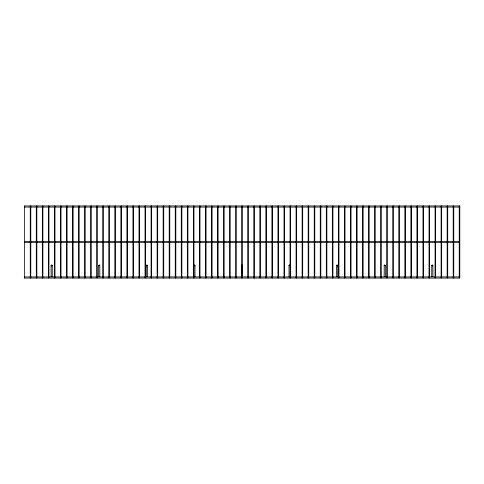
<?xml version="1.0" encoding="UTF-8"?>
<svg xmlns="http://www.w3.org/2000/svg" width="484" height="484" viewBox="0 0 484 484"><rect width="100%" height="100%" fill="white"/><g stroke="black" fill="none" stroke-linecap="round" stroke-linejoin="round"><path stroke-width="0.73" d="M51.104 276.769L51.104 265.413L51.673 264.845L52.242 265.413L52.242 276.769M52.072 265.819L52.242 265.413M98.688 276.769L98.688 265.413L99.256 264.845L99.819 265.413L99.819 276.769M99.656 265.819L99.819 265.413M146.271 276.769L146.271 265.413L146.833 264.845L147.402 265.413L147.402 276.769M147.402 265.413L146.833 265.982M194.816 265.819L194.816 265.008L194.017 265.008M241.431 276.769L241.601 265.008M242.399 265.819L242.399 265.008M289.015 276.769L289.015 265.413L289.583 264.845L289.983 265.008M336.598 276.769L336.598 265.413L337.166 264.845L337.729 265.413L337.729 276.769M337.566 265.819L337.729 265.413M384.181 276.769L384.181 265.413L384.744 264.845L385.312 265.413L385.312 276.769M385.143 265.819L385.312 265.413M431.758 276.769L431.758 265.413L432.327 264.845L432.896 265.413L432.896 276.769M432.896 265.413L432.327 265.982M24.2 206.099L24.769 206.099M24.484 207.067L459.516 207.067L459.516 205.936L24.484 205.936L24.484 278.064L459.516 278.064L459.516 276.933L24.484 276.933M24.484 241.431L459.516 241.431L459.516 242.569L24.484 242.569M24.2 277.901L24.769 277.901M337.166 265.982L336.598 265.413M51.673 265.982L51.104 265.413M431.758 265.413L431.928 265.819M384.181 265.413L384.344 265.819M289.015 265.413L289.184 265.819M241.431 265.413L241.601 265.819M146.271 265.413L146.434 265.819M98.688 265.413L98.857 265.819M242.569 265.413L242.569 276.769M194.985 265.413L194.985 276.769M30.807 206.099L30.244 206.099L30.244 277.901L30.807 277.901L30.807 206.099M36.851 206.099L36.282 206.099L36.282 277.901L36.851 277.901L36.851 206.099M42.895 206.099L42.326 206.099L42.326 277.901L42.895 277.901L42.895 206.099M48.932 206.099L48.37 206.099L48.37 277.901L48.932 277.901L48.932 206.099M54.976 206.099L54.408 206.099L54.408 277.901L54.976 277.901L54.976 206.099M61.02 206.099L60.452 206.099L60.452 277.901L61.02 277.901L61.02 206.099M67.064 206.099L66.496 206.099L66.496 277.901L67.064 277.901L67.064 206.099M73.102 206.099L72.54 206.099L72.54 277.901L73.102 277.901L73.102 206.099M79.146 206.099L78.577 206.099L78.577 277.901L79.146 277.901L79.146 206.099M85.19 206.099L84.621 206.099L84.621 277.901L85.19 277.901L85.19 206.099M91.228 206.099L90.665 206.099L90.665 277.901L91.228 277.901L91.228 206.099M97.272 206.099L96.703 206.099L96.703 277.901L97.272 277.901L97.272 206.099M103.316 206.099L102.747 206.099L102.747 277.901L103.316 277.901L103.316 206.099M109.354 206.099L108.791 206.099L108.791 277.901L109.354 277.901L109.354 206.099M115.398 206.099L114.829 206.099L114.829 277.901L115.398 277.901L115.398 206.099M121.442 206.099L120.873 206.099L120.873 277.901L121.442 277.901L121.442 206.099M127.486 206.099L126.917 206.099L126.917 277.901L127.486 277.901L127.486 206.099M133.523 206.099L132.961 206.099L132.961 277.901L133.523 277.901L133.523 206.099M139.567 206.099L138.999 206.099L138.999 277.901L139.567 277.901L139.567 206.099M145.611 206.099L145.043 206.099L145.043 277.901L145.611 277.901L145.611 206.099M151.649 206.099L151.087 206.099L151.087 277.901L151.649 277.901L151.649 206.099M157.693 206.099L157.125 206.099L157.125 277.901L157.693 277.901L157.693 206.099M163.737 206.099L163.168 206.099L163.168 277.901L163.737 277.901L163.737 206.099M169.775 206.099L169.212 206.099L169.212 277.901L169.775 277.901L169.775 206.099M175.819 206.099L175.25 206.099L175.25 277.901L175.819 277.901L175.819 206.099M181.863 206.099L181.294 206.099L181.294 277.901L181.863 277.901L181.863 206.099M187.907 206.099L187.338 206.099L187.338 277.901L187.907 277.901L187.907 206.099M193.945 206.099L193.382 206.099L193.382 277.901L193.945 277.901L193.945 206.099M199.989 206.099L199.42 206.099L199.42 277.901L199.989 277.901L199.989 206.099M206.033 206.099L205.464 206.099L205.464 277.901L206.033 277.901L206.033 206.099M212.071 206.099L211.508 206.099L211.508 277.901L212.071 277.901L212.071 206.099M218.115 206.099L217.546 206.099L217.546 277.901L218.115 277.901L218.115 206.099M224.159 206.099L223.59 206.099L223.59 277.901L224.159 277.901L224.159 206.099M230.196 206.099L229.634 206.099L229.634 277.901L230.196 277.901L230.196 206.099M236.24 206.099L235.672 206.099L235.672 277.901L236.24 277.901L236.24 206.099M242.284 206.099L241.716 206.099L241.716 277.901L242.284 277.901L242.284 206.099M248.328 206.099L247.76 206.099L247.76 277.901L248.328 277.901L248.328 206.099M254.366 206.099L253.804 206.099L253.804 277.901L254.366 277.901L254.366 206.099M260.41 206.099L259.841 206.099L259.841 277.901L260.41 277.901L260.41 206.099M266.454 206.099L265.885 206.099L265.885 277.901L266.454 277.901L266.454 206.099M272.492 206.099L271.929 206.099L271.929 277.901L272.492 277.901L272.492 206.099M278.536 206.099L277.967 206.099L277.967 277.901L278.536 277.901L278.536 206.099M284.58 206.099L284.011 206.099L284.011 277.901L284.58 277.901L284.58 206.099M290.618 206.099L290.055 206.099L290.055 277.901L290.618 277.901L290.618 206.099M296.662 206.099L296.093 206.099L296.093 277.901L296.662 277.901L296.662 206.099M302.706 206.099L302.137 206.099L302.137 277.901L302.706 277.901L302.706 206.099M308.75 206.099L308.181 206.099L308.181 277.901L308.75 277.901L308.75 206.099M314.788 206.099L314.225 206.099L314.225 277.901L314.788 277.901L314.788 206.099M320.831 206.099L320.263 206.099L320.263 277.901L320.831 277.901L320.831 206.099M326.875 206.099L326.307 206.099L326.307 277.901L326.875 277.901L326.875 206.099M332.913 206.099L332.351 206.099L332.351 277.901L332.913 277.901L332.913 206.099M338.957 206.099L338.389 206.099L338.389 277.901L338.957 277.901L338.957 206.099M345.001 206.099L344.433 206.099L344.433 277.901L345.001 277.901L345.001 206.099M351.039 206.099L350.476 206.099L350.476 277.901L351.039 277.901L351.039 206.099M357.083 206.099L356.514 206.099L356.514 277.901L357.083 277.901L357.083 206.099M363.127 206.099L362.558 206.099L362.558 277.901L363.127 277.901L363.127 206.099M369.171 206.099L368.602 206.099L368.602 277.901L369.171 277.901L369.171 206.099M375.209 206.099L374.646 206.099L374.646 277.901L375.209 277.901L375.209 206.099M381.253 206.099L380.684 206.099L380.684 277.901L381.253 277.901L381.253 206.099M387.297 206.099L386.728 206.099L386.728 277.901L387.297 277.901L387.297 206.099M393.335 206.099L392.772 206.099L392.772 277.901L393.335 277.901L393.335 206.099M399.379 206.099L398.81 206.099L398.81 277.901L399.379 277.901L399.379 206.099M405.423 206.099L404.854 206.099L404.854 277.901L405.423 277.901L405.423 206.099M411.461 206.099L410.898 206.099L410.898 277.901L411.461 277.901L411.461 206.099M417.504 206.099L416.936 206.099L416.936 277.901L417.504 277.901L417.504 206.099M423.548 206.099L422.98 206.099L422.98 277.901L423.548 277.901L423.548 206.099M429.592 206.099L429.024 206.099L429.024 277.901L429.592 277.901L429.592 206.099M435.63 206.099L435.068 206.099L435.068 277.901L435.63 277.901L435.63 206.099M441.674 206.099L441.106 206.099L441.106 277.901L441.674 277.901L441.674 206.099M447.718 206.099L447.149 206.099L447.149 277.901L447.718 277.901L447.718 206.099M453.756 206.099L453.193 206.099L453.193 277.901L453.756 277.901L453.756 206.099M459.8 206.099L459.231 206.099L459.231 277.901L459.8 277.901L459.8 206.099"/></g></svg>
